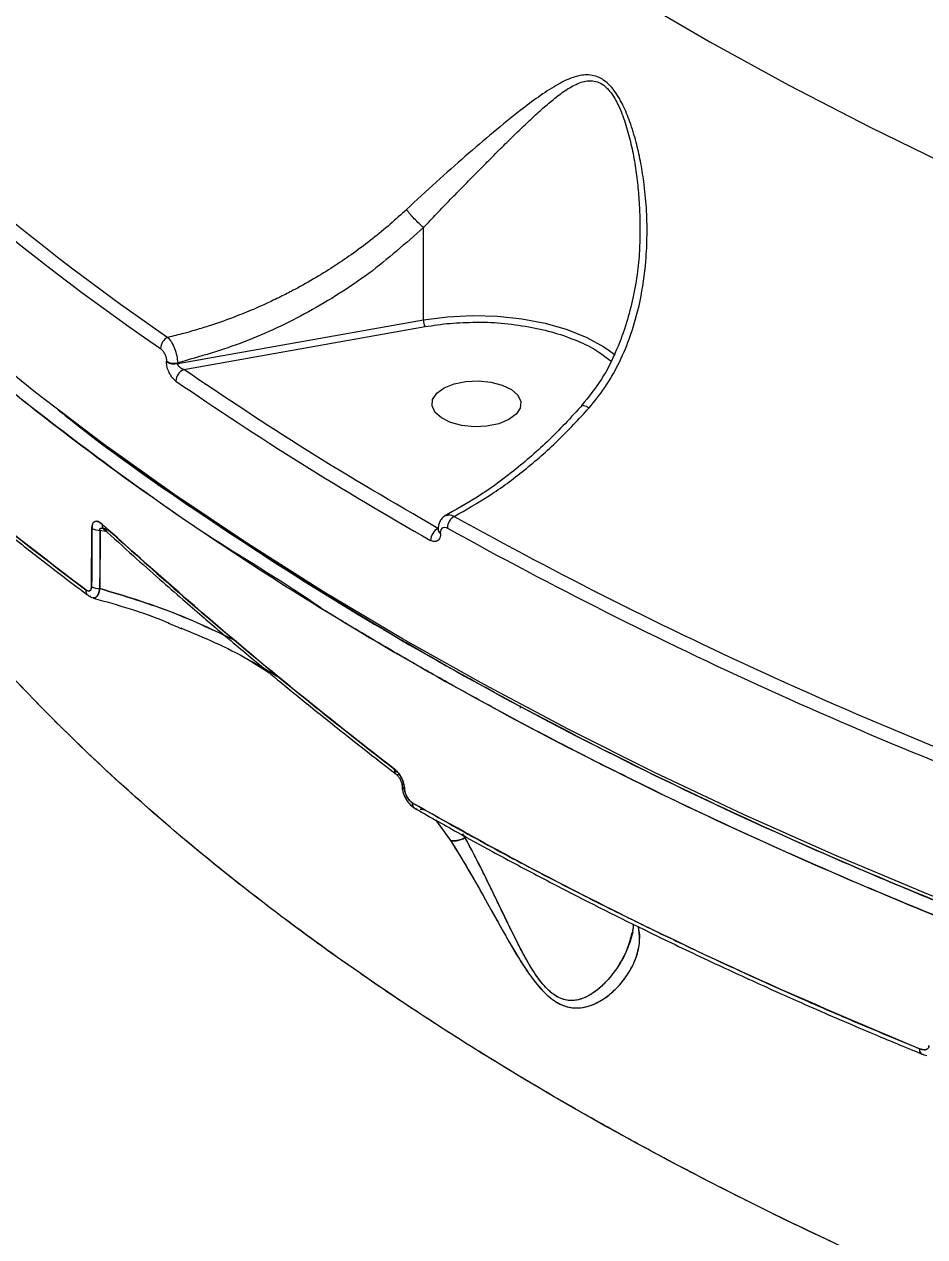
# Model space of a CAD drawing. Header units: millimetres. Extents: x -6332 to 8932, y -6739 to 7096.
# Drawn here: x -2198.4 to -2107.5, y -1667.7 to -1545.2 of the extents above; entities that cross this region are included whole.
import ezdxf

# ---------------------------------------------------------------- set-up
doc = ezdxf.new("R2010")
doc.units = ezdxf.units.MM
for name, color, linetype in [('DIKOM_ОБЪЕКТ', 7, 'Continuous'), ('DIKOM_РАЗМЕР_ЗОНА', 7, 'Continuous'), ('DIKOM_РАЗМЕР_ОБЪЕКТА', 7, 'Continuous')]:
    doc.layers.add(name, color=color, linetype=linetype)
doc.styles.add('style1', font='arial.ttf', dxfattribs={"width": 0.8})
doc.dimstyles.new('1-50', dxfattribs={"dimtxt": 300, "dimasz": 200, "dimexe": 100, "dimexo": 0, "dimgap": 100, "dimtad": 1, "dimtxsty": 'style1', "dimcen": 200, "dimclrd": 7, "dimclre": 7, "dimclrt": 7, "dimadec": 1, "dimazin": 2, "dimtfac": 1, "dimtmove": 0, "dimatfit": 2, "dimfxl": 0, "dimlwd": 25, "dimlwe": 18, "dimarcsym": 0})

# ---------------------------------------------------------------- blocks, each defined once
blk = doc.blocks.new('*D9')
at = {"layer": 'Defpoints', "color": 0, "transparency": 16777216}
for p in [(777.17, 5593.97), (-4228.73, -3389.78), (7301.72, -3389.78)]:
    blk.add_point(p, dxfattribs=at)
at = {"layer": 'DIKOM_РАЗМЕР_ОБЪЕКТА', "color": 7, "lineweight": 18, "transparency": 16777216}
for p, q in [((777.17, 5593.97), (7401.72, 5593.97)), ((-4228.73, -3389.78), (7401.72, -3389.78))]:
    blk.add_line(p, q, dxfattribs=at)
at = {"layer": 'DIKOM_РАЗМЕР_ОБЪЕКТА', "color": 7, "lineweight": 25, "transparency": 16777216}
blk.add_line((7301.72, 5393.97), (7301.72, -3189.78), dxfattribs=at)
at = {"layer": 'DIKOM_РАЗМЕР_ОБЪЕКТА', "color": 7, "transparency": 16777216}
for points in [[(7268.39, 5393.97), (7335.06, 5393.97), (7301.72, 5593.97)], [(7268.39, -3189.78), (7335.06, -3189.78), (7301.72, -3389.78)]]:
    blk.add_solid(points, dxfattribs=at)
at = {"layer": 'DIKOM_РАЗМЕР_ОБЪЕКТА', "color": 7, "transparency": 16777216, "insert": (7048.55, 1153.71), "char_height": 300, "attachment_point": 5, "rotation": 90, "style": 'style1'}
blk.add_mtext('9000', dxfattribs=at)
blk = doc.blocks.new('*D10')
at = {"layer": 'Defpoints', "color": 0, "transparency": 16777216}
for p in [(4034.78, 3636.59), (-4490.85, -1960.46), (4034.78, -5533.39)]:
    blk.add_point(p, dxfattribs=at)
at = {"layer": 'DIKOM_РАЗМЕР_ОБЪЕКТА', "color": 7, "lineweight": 18, "transparency": 16777216}
for p, q in [((4034.78, 3636.59), (4034.78, -5633.39)), ((-4490.85, -1960.46), (-4490.85, -5633.39))]:
    blk.add_line(p, q, dxfattribs=at)
at = {"layer": 'DIKOM_РАЗМЕР_ОБЪЕКТА', "color": 7, "lineweight": 25, "transparency": 16777216}
blk.add_line((-4290.85, -5533.39), (3834.78, -5533.39), dxfattribs=at)
at = {"layer": 'DIKOM_РАЗМЕР_ОБЪЕКТА', "color": 7, "transparency": 16777216}
for points in [[(-4290.85, -5500.05), (-4290.85, -5566.72), (-4490.85, -5533.39)], [(3834.78, -5500.05), (3834.78, -5566.72), (4034.78, -5533.39)]]:
    blk.add_solid(points, dxfattribs=at)
at = {"layer": 'DIKOM_РАЗМЕР_ОБЪЕКТА', "color": 7, "transparency": 16777216, "insert": (308.03, -5280.21), "char_height": 300, "attachment_point": 5, "style": 'style1'}
blk.add_mtext('8500', dxfattribs=at)
blk = doc.blocks.new('*D11')
at = {"layer": 'Defpoints', "color": 0, "transparency": 16777216}
for p in [(1114.35, 7096.35), (-4349.59, -4627.34), (8831.76, -4627.34)]:
    blk.add_point(p, dxfattribs=at)
at = {"layer": 'DIKOM_РАЗМЕР_ЗОНА', "color": 7, "lineweight": 18, "transparency": 16777216}
for p, q in [((1114.35, 7096.35), (8931.76, 7096.35)), ((-4349.59, -4627.34), (8931.76, -4627.34))]:
    blk.add_line(p, q, dxfattribs=at)
at = {"layer": 'DIKOM_РАЗМЕР_ЗОНА', "color": 7, "lineweight": 25, "transparency": 16777216}
blk.add_line((8831.76, 6896.35), (8831.76, -4427.34), dxfattribs=at)
at = {"layer": 'DIKOM_РАЗМЕР_ЗОНА', "color": 7, "transparency": 16777216}
for points in [[(8798.42, 6896.35), (8865.09, 6896.35), (8831.76, 7096.35)], [(8798.42, -4427.34), (8865.09, -4427.34), (8831.76, -4627.34)]]:
    blk.add_solid(points, dxfattribs=at)
at = {"layer": 'DIKOM_РАЗМЕР_ЗОНА', "color": 7, "transparency": 16777216, "insert": (8578.59, 1308.2), "char_height": 300, "attachment_point": 5, "rotation": 90, "style": 'style1'}
blk.add_mtext('11750', dxfattribs=at)
blk = doc.blocks.new('*D12')
at = {"layer": 'Defpoints', "color": 0, "transparency": 16777216}
for p in [(6134.38, 3354.85), (-6332, -2644.93), (6134.38, -6639)]:
    blk.add_point(p, dxfattribs=at)
at = {"layer": 'DIKOM_РАЗМЕР_ЗОНА', "color": 7, "lineweight": 18, "transparency": 16777216}
for p, q in [((6134.38, 3354.85), (6134.38, -6739)), ((-6332, -2644.93), (-6332, -6739))]:
    blk.add_line(p, q, dxfattribs=at)
at = {"layer": 'DIKOM_РАЗМЕР_ЗОНА', "color": 7, "lineweight": 25, "transparency": 16777216}
blk.add_line((-6132, -6639), (5934.38, -6639), dxfattribs=at)
at = {"layer": 'DIKOM_РАЗМЕР_ЗОНА', "color": 7, "transparency": 16777216}
for points in [[(-6132, -6605.67), (-6132, -6672.33), (-6332, -6639)], [(5934.38, -6605.67), (5934.38, -6672.33), (6134.38, -6639)]]:
    blk.add_solid(points, dxfattribs=at)
at = {"layer": 'DIKOM_РАЗМЕР_ЗОНА', "color": 7, "transparency": 16777216, "insert": (-98.81, -6385.83), "char_height": 300, "attachment_point": 5, "style": 'style1'}
blk.add_mtext('12500', dxfattribs=at)

msp = doc.modelspace()

# ---------------------------------------------------------------- linework, layer by layer
at = {"layer": 'DIKOM_ОБЪЕКТ', "color": 7, "linetype": 'Continuous', "lineweight": 15}
for p, q in [((-2158.1, -1565.718), (-2158.101, -1565.716)), ((-2158.1, -1575.05), (-2158.1, -1565.718)), ((-2182.902, -1579.458), (-2158.1, -1575.05)), ((-2182.29, -1580.05), (-2157.937, -1575.723)), ((-2139.447, -1578.06), (-2138.753, -1578.587)), ((-2184.032, -1579.278), (-2184.032, -1579.209)), ((-2182.902, -1579.39), (-2182.902, -1579.458)), ((-2139.795, -1578.725), (-2139.178, -1579.184)), ((-2191.595, -1601.963), (-2191.562, -1596.098)), ((-2190.725, -1596.3), (-2190.758, -1602.178)), ((-2190.04, -1596.458), (-2190.725, -1596.3)), ((-2190.502, -1596.079), (-2190.397, -1596.136)), ((-2189.955, -1596.202), (-2190.402, -1596.098)), ((-2189.914, -1596.211), (-2189.941, -1596.206)), ((-2156.597, -1596.091), (-2156.631, -1596.106)), ((-2156.621, -1596.202), (-2156.621, -1596.25)), ((-2156.359, -1596.597), (-2156.359, -1596.549)), ((-2175.594, -1599.538), (-2175.642, -1599.526)), ((-2175.454, -1599.628), (-2175.501, -1599.617)), ((-2157.262, -1610.712), (-2157.262, -1610.755)), ((-2157.194, -1610.752), (-2157.194, -1610.794)), ((-2148.309, -1614.248), (-2148.318, -1613.982)), ((-2161.309, -1620.203), (-2160.823, -1620.733)), ((-2159.217, -1623.824), (-2159.131, -1623.994)), ((-2132.809, -1623.515), (-2132.792, -1623.459)), ((-2157.895, -1624.566), (-2158.425, -1624.48)), ((-2156.892, -1625.543), (-2155.351, -1627.634)), ((-2156.838, -1625.573), (-2155.351, -1627.635)), ((-2154.15, -1626.954), (-2153.87, -1627.347)), ((-2153.87, -1627.347), (-2154.15, -1626.954)), ((-2153.87, -1627.347), (-2153.807, -1627.143)), ((-2137.182, -1637.631), (-2136.938, -1636.844))]:
    msp.add_line(p, q, dxfattribs=at)
at = {"layer": 'DIKOM_ОБЪЕКТ', "color": 7, "linetype": 'Continuous', "lineweight": 15, "flags": 128}
for points in [[(-2136.866, -1542.446), (-2129.166, -1546.95), (-2121.204, -1551.331), (-2112.986, -1555.585), (-2104.52, -1559.709), (-2095.814, -1563.697), (-2086.875, -1567.546), (-2077.713, -1571.253), (-2068.335, -1574.815), (-2058.751, -1578.228), (-2048.97, -1581.488), (-2039, -1584.594), (-2028.85, -1587.541), (-2018.531, -1590.327), (-2008.051, -1592.951), (-1997.422, -1595.407), (-1986.651, -1597.697), (-1975.75, -1599.816), (-1964.729, -1601.763), (-1953.597, -1603.536), (-1942.366, -1605.133), (-1931.045, -1606.552), (-1919.645, -1607.794), (-1908.178, -1608.856)], [(-2158.1, -1575.05), (-2155.658, -1574.724), (-2153.148, -1574.594), (-2150.628, -1574.661), (-2148.158, -1574.926), (-2145.795, -1575.382), (-2143.595, -1576.018), (-2141.609, -1576.819), (-2139.883, -1577.767), (-2139.447, -1578.06)], [(-2001.992, -1664.433), (-2013.246, -1662.023), (-2024.36, -1659.444), (-2035.323, -1656.701), (-2046.128, -1653.795), (-2056.764, -1650.728), (-2067.223, -1647.505), (-2077.496, -1644.126), (-2087.574, -1640.594), (-2097.449, -1636.915), (-2107.113, -1633.089), (-2116.557, -1629.12), (-2125.773, -1625.011), (-2134.754, -1620.767), (-2143.492, -1616.39), (-2151.98, -1611.884), (-2160.21, -1607.254), (-2168.176, -1602.502), (-2175.871, -1597.633), (-2183.288, -1592.651), (-2190.422, -1587.562), (-2197.266, -1582.366), (-2203.814, -1577.071)], [(-2154.998, -1581.511), (-2153.809, -1581.265), (-2152.534, -1581.202), (-2151.276, -1581.327), (-2150.138, -1581.63), (-2149.211, -1582.085), (-2148.57, -1582.657), (-2148.268, -1583.298), (-2148.329, -1583.957), (-2148.748, -1584.579), (-2149.491, -1585.117), (-2150.498, -1585.525), (-2151.687, -1585.77), (-2152.962, -1585.833), (-2154.22, -1585.708), (-2155.358, -1585.405), (-2156.285, -1584.95), (-2156.926, -1584.379), (-2157.227, -1583.738), (-2157.167, -1583.079), (-2156.748, -1582.456), (-2156.005, -1581.919), (-2154.998, -1581.511)], [(-2160.496, -1620.995), (-2160.613, -1621.008), (-2160.719, -1620.996), (-2160.81, -1620.959), (-2160.885, -1620.898), (-2160.941, -1620.815), (-2160.976, -1620.713), (-2160.989, -1620.594), (-2160.98, -1620.462)], [(-2108.026, -1648.656), (-2108.021, -1648.787), (-2108, -1648.905), (-2107.966, -1649.008), (-2107.917, -1649.093), (-2107.856, -1649.157), (-2107.784, -1649.2), (-2107.702, -1649.221), (-2107.613, -1649.219)]]:
    msp.add_lwpolyline(points, dxfattribs=at)
at = {"layer": 'DIKOM_ОБЪЕКТ', "color": 7, "linetype": 'Continuous', "lineweight": 15}
for centre, radius, start, end in [((-2045.453, -1375.029), 244.704, 220.98339, 235.54549), ((-2045.891, -1375.718), 245.249, 220.98331, 235.54522), ((-2156.697, -1575.066), 1.403, 179.36537, 207.90258), ((-2183.314, -1578.001), 1.329, 115.92028, 177.53204), ((-2183.227, -1577.807), 1.617, 240.1586, 281.62502), ((-2183.23, -1577.884), 1.608, 240.09281, 281.78509), ((-2181.766, -1581.269), 1.327, 113.25422, 177.68894), ((-1987.936, -1297.936), 343.996, 235.43652, 240.49168), ((-2190.064, -1595.783), 0.48, 168.19325, 280.33911), ((-2190.023, -1595.775), 0.519, 169.95403, 226.60865), ((-2154.245, -1596.115), 1.435, 121.5849, 178.21715), ((-1934.961, -1198.109), 453.71, 240.98948, 250.13077), ((-2190.797, -1594.761), 1.541, 240.19149, 272.65913), ((-2155.96, -1597.349), 1.413, 118.37653, 178.40783), ((-2156.198, -1596.155), 0.425, 186.28612, 247.75529), ((-2156.196, -1596.202), 0.427, 186.16724, 247.57255), ((-1935.144, -1198.389), 454.738, 240.9893, 250.13015), ((-2191.576, -1602.377), 0.614, 173.91408, 231.404), ((-2191.643, -1602.416), 0.542, 236.70553, 267.94764), ((-2190.809, -1600.638), 1.54, 239.33033, 271.89509), ((-2160.511, -1620.586), 0.485, 165.29261, 223.86807), ((-2159.912, -1622.162), 0.352, 122.68134, 169.3125), ((-2159.895, -1622.048), 0.37, 190.42707, 252.75104), ((-2159.894, -1622.047), 0.371, 191.05261, 252.67085), ((-2158.721, -1623.918), 0.511, 169.0213, 267.70447), ((-2158.646, -1623.893), 0.582, 172.79686, 236.32183), ((-2107.477, -1648.741), 0.555, 171.12974, 234.72785)]:
    msp.add_arc(centre, radius, start, end, dxfattribs=at)
for points, knots in [([(-2266.197, -1467.114), (-2266.173, -1469.119), (-2266.11, -1474.43), (-2265.019, -1483.043), (-2263.02, -1492.95), (-2260.03, -1503.028), (-2256.047, -1513.217), (-2251.019, -1523.456), (-2245.052, -1533.523), (-2238.154, -1543.419), (-2230.318, -1553.141), (-2221.713, -1562.508), (-2212.409, -1571.503), (-2202.507, -1580.094), (-2191.883, -1588.416), (-2180.568, -1596.448), (-2168.324, -1604.351), (-2155.104, -1612.107), (-2140.851, -1619.688), (-2125.845, -1626.93), (-2110.163, -1633.783), (-2093.894, -1640.218), (-2077.418, -1646.1), (-2060.779, -1651.461), (-2044.007, -1656.33), (-2026.765, -1660.804), (-2009.097, -1664.911), (-1997.005, -1667.292), (-1990.949, -1668.485)], [0, 0, 0, 0, 0.0229494, 0.0607927, 0.0987699, 0.1369632, 0.1774628, 0.2177245, 0.2578474, 0.2979273, 0.3380578, 0.378335, 0.4165343, 0.4547209, 0.4926939, 0.5305351, 0.5683249, 0.608437, 0.6486758, 0.6891402, 0.7296713, 0.7699582, 0.8100936, 0.8478833, 0.885703, 0.9236324, 0.9617533, 1, 1, 1, 1]), ([(-1990.949, -1668.485), (-1995.113, -1667.675), (-2003.643, -1666.016), (-2016.534, -1663.191), (-2029.836, -1660.017), (-2042.91, -1656.593), (-2055.705, -1652.95), (-2067.648, -1649.271), (-2075.912, -1646.53), (-2080.544, -1644.932), (-2082.006, -1644.424), (-2083.469, -1643.91), (-2084.934, -1643.392), (-2086.4, -1642.867), (-2091.489, -1641.032), (-2099.79, -1637.908), (-2110.793, -1633.458), (-2120.69, -1629.185), (-2129.536, -1625.131), (-2137.384, -1621.335), (-2144.286, -1617.83), (-2150.289, -1614.645), (-2155.439, -1611.807), (-2159.599, -1609.436), (-2162.884, -1607.513), (-2165.323, -1606.055), (-2166.97, -1605.059), (-2167.87, -1604.504), (-2168.218, -1604.293), (-2168.36, -1604.203), (-2168.422, -1604.167), (-2168.447, -1604.15), (-2168.459, -1604.144), (-2168.464, -1604.14), (-2168.467, -1604.138), (-2172.074, -1601.588), (-2179.355, -1597.387), (-2189.221, -1590.3), (-2198.265, -1583.481), (-2206.127, -1576.986), (-2212.968, -1570.901), (-2217.512, -1566.554), (-2220.392, -1563.676), (-2221.817, -1562.223), (-2223.206, -1560.781), (-2224.558, -1559.351), (-2225.875, -1557.931), (-2229.947, -1553.461), (-2236.3, -1545.888), (-2244.05, -1535.109), (-2250.554, -1524.325), (-2255.949, -1513.58), (-2258.62, -1506.382), (-2259.944, -1502.815)], [0, 0, 0, 0, 0.0304209, 0.0623318, 0.0957329, 0.1306245, 0.1625619, 0.1956529, 0.2257287, 0.2297334, 0.2337532, 0.2377888, 0.2418394, 0.2459058, 0.2499873, 0.2842984, 0.3161635, 0.3455816, 0.3725529, 0.3970774, 0.419155, 0.4387855, 0.4559684, 0.4707046, 0.4811926, 0.4899535, 0.4962344, 0.4985747, 0.4995222, 0.4999234, 0.5000964, 0.5001721, 0.5002054, 0.5002202, 0.5002264, 0.5002316, 0.5398576, 0.5779845, 0.6146114, 0.6497397, 0.6794118, 0.707924, 0.7151988, 0.722395, 0.7295116, 0.7365482, 0.7435047, 0.7503817, 0.8020676, 0.8528722, 0.9027952, 0.951838, 1, 1, 1, 1]), ([(-2141.366, -1583.932), (-2140.821, -1583.259), (-2139.71, -1581.886), (-2138.373, -1579.536), (-2137.117, -1576.624), (-2136.138, -1573.126), (-2135.632, -1569.575), (-2135.489, -1566.43), (-2135.56, -1563.744), (-2135.803, -1561.256), (-2136.163, -1559.042), (-2136.62, -1557.016), (-2137.193, -1555.115), (-2137.826, -1553.573), (-2138.414, -1552.488), (-2139.114, -1551.464), (-2139.959, -1550.695), (-2140.891, -1550.344), (-2141.587, -1550.27), (-2142.292, -1550.347), (-2143.327, -1550.634), (-2144.731, -1551.334), (-2146.49, -1552.497), (-2148.589, -1554.081), (-2151.026, -1556.072), (-2153.858, -1558.5), (-2156.8, -1561.096), (-2158.812, -1562.963), (-2159.819, -1563.897)], [0, 0, 0, 0, 0.0399814, 0.081548, 0.1251119, 0.1871867, 0.2496271, 0.2907713, 0.3324878, 0.3734601, 0.4059049, 0.4359188, 0.4695524, 0.4982999, 0.514744, 0.5296791, 0.5610922, 0.5763311, 0.5925647, 0.6075575, 0.6240911, 0.6638538, 0.706841, 0.7497482, 0.8121312, 0.8743348, 0.9370915, 1, 1, 1, 1]), ([(-2158.101, -1565.716), (-2157.654, -1565.247), (-2156.733, -1564.281), (-2155.384, -1562.888), (-2154.026, -1561.494), (-2152.738, -1560.186), (-2151.432, -1558.864), (-2150.168, -1557.602), (-2148.9, -1556.351), (-2147.68, -1555.176), (-2146.475, -1554.054), (-2145.28, -1553.005), (-2144.084, -1552.062), (-2143.054, -1551.404), (-2142.211, -1551.035), (-2141.546, -1550.869), (-2140.881, -1550.87), (-2140.206, -1551.103), (-2139.685, -1551.501), (-2139.296, -1551.928), (-2138.944, -1552.402), (-2138.545, -1553.086), (-2138.013, -1554.253), (-2137.486, -1555.83), (-2137.016, -1557.757), (-2136.669, -1559.717), (-2136.423, -1561.693), (-2136.289, -1563.672), (-2136.232, -1565.006), (-2136.249, -1565.678), (-2136.249, -1565.691)], [0, 0, 0, 0, 0.0443788, 0.0913216, 0.1351912, 0.1824743, 0.2243861, 0.2729246, 0.3181621, 0.36354, 0.4091689, 0.4548208, 0.5004842, 0.545928, 0.5702756, 0.5916643, 0.6156123, 0.6374977, 0.6595764, 0.6711575, 0.683289, 0.7045409, 0.7287098, 0.7738706, 0.8189613, 0.8642642, 0.9093785, 0.9542731, 0.9990913, 1, 1, 1, 1]), ([(-2192.186, -1602.312), (-2195.263, -1599.963), (-2201.409, -1595.271), (-2209.936, -1588.009), (-2218.398, -1580.157), (-2226.695, -1571.676), (-2231.834, -1565.553), (-2234.407, -1562.488)], [0, 0, 0, 0, 0.1870186, 0.3735546, 0.559895, 0.7796463, 1, 1, 1, 1]), ([(-2234.407, -1562.488), (-2232.528, -1564.748), (-2228.719, -1569.33), (-2222.34, -1576.159), (-2215.562, -1582.846), (-2208.32, -1589.403), (-2200.643, -1595.868), (-2195.041, -1600.136), (-2192.186, -1602.312)], [0, 0, 0, 0, 0.162234, 0.3289006, 0.5000019, 0.6599941, 0.8266592, 1, 1, 1, 1]), ([(-2234.262, -1562.957), (-2233.371, -1564.045), (-2231.738, -1566.037), (-2229.414, -1568.726), (-2227.508, -1570.867), (-2225.919, -1572.607), (-2224.491, -1574.14), (-2222.393, -1576.348), (-2219.531, -1579.26), (-2216.029, -1582.666), (-2212.617, -1585.849), (-2209.419, -1588.723), (-2206.762, -1591.032), (-2204.484, -1592.963), (-2202.31, -1594.771), (-2199.5, -1597.049), (-2196.02, -1599.794), (-2193.414, -1601.757), (-2192.005, -1602.818)], [0, 0, 0, 0, 0.0778348, 0.1424904, 0.1940328, 0.2330528, 0.269242, 0.3061073, 0.3950764, 0.4843909, 0.5601697, 0.6348091, 0.702875, 0.737147, 0.7838119, 0.8431444, 0.9151864, 1, 1, 1, 1]), ([(-2159.819, -1563.897), (-2160.359, -1564.393), (-2161.464, -1565.408), (-2163.251, -1566.877), (-2165.089, -1568.259), (-2166.988, -1569.561), (-2168.96, -1570.793), (-2170.767, -1571.813), (-2172.402, -1572.659), (-2173.864, -1573.363), (-2175.539, -1574.104), (-2177.54, -1574.904), (-2179.477, -1575.58), (-2181.119, -1576.082), (-2182.48, -1576.463), (-2183.356, -1576.675), (-2183.895, -1576.806)], [0, 0, 0, 0, 0.0796011, 0.1629962, 0.2501966, 0.3277902, 0.4112832, 0.5007235, 0.5515674, 0.6100763, 0.6762731, 0.7501584, 0.8443788, 0.9003128, 0.9385636, 1, 1, 1, 1]), ([(-2158.101, -1565.716), (-2158.244, -1565.587), (-2158.537, -1565.322), (-2159.024, -1564.826), (-2159.483, -1564.32), (-2159.709, -1564.035), (-2159.819, -1563.897)], [0, 0, 0, 0, 0.2426987, 0.5001203, 0.7574364, 1, 1, 1, 1]), ([(-2158.1, -1565.718), (-2159.895, -1567.312), (-2163.485, -1570.502), (-2169.638, -1574.339), (-2176.135, -1577.448), (-2180.646, -1578.743), (-2182.902, -1579.39)], [0, 0, 0, 0, 0.2503412, 0.5009772, 0.7504568, 1, 1, 1, 1]), ([(-2136.248, -1565.691), (-2136.25, -1566.382), (-2136.254, -1567.831), (-2136.449, -1570.247), (-2136.909, -1572.786), (-2137.587, -1575.442), (-2138.595, -1578.202), (-2140.025, -1581.089), (-2141.427, -1582.826), (-2142.128, -1583.694)], [0, 0, 0, 0, 0.1116108, 0.2337474, 0.374119, 0.5035213, 0.6541965, 0.8269924, 1, 1, 1, 1]), ([(-2038.839, -1696.369), (-2044.549, -1694.761), (-2055.976, -1691.543), (-2072.472, -1686.151), (-2088.484, -1680.347), (-2103.901, -1674.099), (-2118.644, -1667.457), (-2132.36, -1660.583), (-2145.074, -1653.524), (-2156.839, -1646.298), (-2167.904, -1638.763), (-2178.26, -1630.915), (-2188.222, -1622.463), (-2197.623, -1613.419), (-2206.278, -1603.793), (-2213.884, -1593.934), (-2220.297, -1583.821), (-2224.376, -1576.507), (-2225.97, -1572.519), (-2226.163, -1572.038)], [0, 0, 0, 0, 0.0618183, 0.1237023, 0.1858115, 0.248309, 0.3107066, 0.3727353, 0.4310308, 0.4892824, 0.5476256, 0.6062004, 0.6651215, 0.7306482, 0.7958025, 0.860787, 0.9257968, 0.9910351, 1, 1, 1, 1]), ([(-2038.839, -1696.369), (-2040.612, -1695.882), (-2044.235, -1694.886), (-2049.725, -1693.302), (-2055.396, -1691.606), (-2061.233, -1689.786), (-2067.229, -1687.84), (-2072.933, -1685.908), (-2077.672, -1684.242), (-2081.507, -1682.854), (-2084.917, -1681.594), (-2088.644, -1680.179), (-2092.771, -1678.573), (-2097.066, -1676.849), (-2101.095, -1675.18), (-2103.825, -1674.019), (-2105.387, -1673.347), (-2106.054, -1673.058), (-2106.662, -1672.793), (-2107.213, -1672.553), (-2107.707, -1672.336), (-2110.165, -1671.25), (-2114.358, -1669.364), (-2120.14, -1666.637), (-2125.692, -1663.912), (-2131.103, -1661.144), (-2136.54, -1658.243), (-2141.305, -1655.589), (-2145.506, -1653.163), (-2149.043, -1651.056), (-2152.433, -1648.976), (-2155.682, -1646.926), (-2158.791, -1644.904), (-2161.766, -1642.919), (-2166.592, -1639.602), (-2172.992, -1634.956), (-2180.593, -1628.949), (-2187.713, -1622.831), (-2194.373, -1616.573), (-2200.589, -1610.15), (-2206.68, -1603.2), (-2212.539, -1595.691), (-2218.04, -1587.531), (-2222.544, -1579.861), (-2224.874, -1574.839), (-2225.905, -1572.617)], [0, 0, 0, 0, 0.0191504, 0.0391536, 0.0600091, 0.0817179, 0.1042778, 0.1276903, 0.1469272, 0.1591244, 0.1725048, 0.1870705, 0.2033962, 0.2220076, 0.2391767, 0.2528845, 0.2559022, 0.2586837, 0.2612278, 0.263534, 0.2656033, 0.2674359, 0.2945297, 0.31897, 0.3425487, 0.3680416, 0.3920773, 0.4176162, 0.4353276, 0.4526121, 0.4694678, 0.4858942, 0.5018941, 0.5174645, 0.5326085, 0.5790126, 0.6234486, 0.665919, 0.7115398, 0.755879, 0.7989397, 0.8526697, 0.9053473, 0.958138, 1, 1, 1, 1]), ([(-2157.937, -1575.723), (-2157.101, -1575.594), (-2155.414, -1575.335), (-2153.655, -1575.298), (-2152.768, -1575.28)], [0, 0, 0, 0, 0.4960454, 1, 1, 1, 1]), ([(-2152.768, -1575.28), (-2152.743, -1575.279), (-2151.782, -1575.243), (-2149.858, -1575.385), (-2147.107, -1575.756), (-2144.524, -1576.396), (-2142.262, -1577.251), (-2140.674, -1578.042), (-2139.983, -1578.579), (-2139.795, -1578.725)], [0, 0, 0, 0, 0.0051012, 0.1905632, 0.3789888, 0.5674045, 0.7528812, 0.9326883, 1, 1, 1, 1]), ([(-2183.895, -1576.806), (-2183.775, -1576.948), (-2183.534, -1577.234), (-2183.214, -1577.913), (-2182.972, -1578.679), (-2182.925, -1579.153), (-2182.902, -1579.39)], [0, 0, 0, 0, 0.2462418, 0.4950657, 0.7466245, 1, 1, 1, 1]), ([(-2184.642, -1577.944), (-2184.564, -1578.01), (-2184.408, -1578.143), (-2184.238, -1578.419), (-2184.134, -1578.659), (-2184.077, -1578.848), (-2184.039, -1579.035), (-2184.034, -1579.151), (-2184.032, -1579.209)], [0, 0, 0, 0, 0.2501169, 0.4990505, 0.6247127, 0.7498063, 0.8746488, 1, 1, 1, 1]), ([(-2183.092, -1581.216), (-2183.212, -1581.114), (-2183.453, -1580.912), (-2183.714, -1580.488), (-2183.873, -1580.12), (-2183.963, -1579.832), (-2184.021, -1579.544), (-2184.028, -1579.367), (-2184.032, -1579.278)], [0, 0, 0, 0, 0.2500332, 0.4992741, 0.6250382, 0.7493745, 0.8748678, 1, 1, 1, 1]), ([(-2182.29, -1580.05), (-2182.36, -1580.027), (-2182.499, -1579.981), (-2182.667, -1579.868), (-2182.782, -1579.751), (-2182.85, -1579.65), (-2182.893, -1579.551), (-2182.899, -1579.488), (-2182.902, -1579.458)], [0, 0, 0, 0, 0.2509814, 0.4999176, 0.6431243, 0.7722175, 0.8902276, 1, 1, 1, 1]), ([(-2156.631, -1596.106), (-2161.095, -1593.51), (-2170.024, -1588.317), (-2178.201, -1582.806), (-2182.29, -1580.05)], [0, 0, 0, 0, 0.4999999, 1, 1, 1, 1]), ([(-2195.147, -1583.97), (-2194.678, -1584.351), (-2190.32, -1587.899), (-2181.163, -1594.31), (-2167.645, -1603.154), (-2153.149, -1611.596), (-2137.81, -1619.661), (-2121.642, -1627.312), (-2104.723, -1634.514), (-2087.154, -1641.229), (-2069.004, -1647.439), (-2050.275, -1653.152), (-2030.956, -1658.353), (-2011.089, -1663.089), (-1997.446, -1665.79), (-1990.605, -1667.145)], [0, 0, 0, 0, 0.0099118, 0.0922667, 0.1746793, 0.257272, 0.3398102, 0.4227123, 0.5057114, 0.5882058, 0.6702836, 0.7523077, 0.8345331, 0.9170258, 1, 1, 1, 1]), ([(-1990.605, -1667.145), (-1997.01, -1665.88), (-2009.798, -1663.356), (-2028.449, -1658.97), (-2046.62, -1654.174), (-2064.264, -1648.934), (-2081.39, -1643.263), (-2097.677, -1637.274), (-2113.152, -1630.993), (-2127.784, -1624.468), (-2141.805, -1617.61), (-2155.143, -1610.452), (-2168.065, -1602.862), (-2180.447, -1594.794), (-2189.388, -1588.552), (-2193.856, -1584.969), (-2194.654, -1584.33)], [0, 0, 0, 0, 0.0779132, 0.1555304, 0.2327541, 0.3097731, 0.3867688, 0.4639236, 0.5369827, 0.6104508, 0.6836616, 0.7565082, 0.8291473, 0.9061325, 0.9832402, 1, 1, 1, 1]), ([(-2142.024, -1583.623), (-2143.205, -1584.899), (-2145.503, -1587.384), (-2149.107, -1590.458), (-2152.59, -1592.98), (-2154.875, -1594.25), (-2155.981, -1594.865)], [0, 0, 0, 0, 0.2735122, 0.5325902, 0.7737196, 1, 1, 1, 1]), ([(-2154.997, -1594.892), (-2153.799, -1594.218), (-2151.403, -1592.868), (-2147.894, -1590.268), (-2144.506, -1587.323), (-2142.408, -1585.057), (-2141.366, -1583.932)], [0, 0, 0, 0, 0.2499598, 0.4998924, 0.7518008, 1, 1, 1, 1]), ([(-2142.094, -1583.72), (-2142.086, -1583.707), (-2142.061, -1583.664), (-2141.928, -1583.671), (-2141.696, -1583.745), (-2141.476, -1583.869), (-2141.366, -1583.932)], [0, 0, 0, 0, 0.1195373, 0.4004729, 0.6981668, 1, 1, 1, 1]), ([(-2190.533, -1595.685), (-2190.67, -1595.579), (-2190.942, -1595.368), (-2191.296, -1595.371), (-2191.526, -1595.635), (-2191.55, -1595.943), (-2191.562, -1596.098)], [0, 0, 0, 0, 0.2814449, 0.5613714, 0.7806072, 1, 1, 1, 1]), ([(-2191.562, -1596.098), (-2191.559, -1596.007), (-2191.552, -1595.827), (-2191.483, -1595.616), (-2191.377, -1595.464), (-2191.189, -1595.363), (-2190.897, -1595.397), (-2190.655, -1595.589), (-2190.533, -1595.685)], [0, 0, 0, 0, 0.1264226, 0.2501354, 0.3736591, 0.5005192, 0.7497371, 1, 1, 1, 1]), ([(-2160.98, -1620.462), (-2163.898, -1618.176), (-2169.732, -1613.606), (-2179.708, -1605.359), (-2186.427, -1599.355), (-2190.533, -1595.685)], [0, 0, 0, 0, 0.2801067, 0.5599877, 1, 1, 1, 1]), ([(-2190.533, -1595.685), (-2188.276, -1597.723), (-2183.65, -1601.898), (-2176.446, -1608.051), (-2168.886, -1614.281), (-2163.669, -1618.36), (-2160.98, -1620.462)], [0, 0, 0, 0, 0.2440485, 0.5000225, 0.7422756, 1, 1, 1, 1]), ([(-2155.848, -1594.795), (-2155.958, -1594.867), (-2156.18, -1595.009), (-2156.425, -1595.354), (-2156.589, -1595.76), (-2156.61, -1596.057), (-2156.621, -1596.203)], [0, 0, 0, 0, 0.2561032, 0.5112502, 0.7607149, 1, 1, 1, 1]), ([(-2155.833, -1594.817), (-2155.728, -1594.77), (-2155.489, -1594.662), (-2155.174, -1594.81), (-2154.997, -1594.892)], [0, 0, 0, 0, 0.4404107, 1, 1, 1, 1]), ([(-2191.562, -1596.098), (-2191.561, -1597.193), (-2191.557, -1599.148), (-2191.583, -1601.103), (-2191.595, -1601.963)], [0, 0, 0, 0, 0.5600032, 1, 1, 1, 1]), ([(-2190.725, -1596.3), (-2190.735, -1596.278), (-2190.755, -1596.236), (-2190.764, -1596.177), (-2190.752, -1596.13), (-2190.712, -1596.088), (-2190.623, -1596.066), (-2190.514, -1596.068), (-2190.435, -1596.099), (-2190.405, -1596.11)], [0, 0, 0, 0, 0.1212441, 0.2279477, 0.3270162, 0.4269757, 0.6132835, 0.8531312, 1, 1, 1, 1]), ([(-2190.725, -1596.3), (-2190.735, -1596.278), (-2190.755, -1596.235), (-2190.764, -1596.176), (-2190.749, -1596.119), (-2190.691, -1596.078), (-2190.596, -1596.067), (-2190.521, -1596.077), (-2190.484, -1596.083)], [0, 0, 0, 0, 0.1395633, 0.2646425, 0.3819398, 0.5655262, 0.7804195, 1, 1, 1, 1]), ([(-2190.758, -1602.178), (-2190.744, -1601.081), (-2190.719, -1599.121), (-2190.723, -1597.162), (-2190.725, -1596.3)], [0, 0, 0, 0, 0.5599567, 1, 1, 1, 1]), ([(-2190.397, -1596.136), (-2189.395, -1597.047), (-2187.52, -1598.754), (-2184.841, -1601.134), (-2182.523, -1603.168), (-2180.572, -1604.853), (-2178.956, -1606.239), (-2177.307, -1607.638), (-2175.295, -1609.33), (-2172.622, -1611.548), (-2169.311, -1614.25), (-2165.341, -1617.432), (-2162.425, -1619.703), (-2160.863, -1620.92)], [0, 0, 0, 0, 0.1089631, 0.2041461, 0.2855891, 0.3532893, 0.4072859, 0.452507, 0.5222974, 0.6119219, 0.721388, 0.8507285, 1, 1, 1, 1]), ([(-2156.359, -1596.597), (-2156.374, -1596.757), (-2156.405, -1597.078), (-2156.64, -1597.369), (-2156.975, -1597.477), (-2157.239, -1597.366), (-2157.372, -1597.31)], [0, 0, 0, 0, 0.2506426, 0.5002105, 0.7499972, 1, 1, 1, 1]), ([(-2156.359, -1596.549), (-2156.348, -1596.442), (-2156.327, -1596.228), (-2156.171, -1596.031), (-2155.947, -1595.958), (-2155.769, -1596.033), (-2155.68, -1596.07)], [0, 0, 0, 0, 0.2505888, 0.5000166, 0.7498781, 1, 1, 1, 1]), ([(-2191.595, -1601.963), (-2191.608, -1602.078), (-2191.634, -1602.307), (-2191.805, -1602.443), (-2191.998, -1602.431), (-2192.123, -1602.352), (-2192.186, -1602.312)], [0, 0, 0, 0, 0.2782978, 0.5573593, 0.7785633, 1, 1, 1, 1]), ([(-2192.186, -1602.312), (-2192.115, -1602.356), (-2191.972, -1602.445), (-2191.806, -1602.434), (-2191.702, -1602.352), (-2191.642, -1602.253), (-2191.604, -1602.123), (-2191.598, -1602.017), (-2191.595, -1601.963)], [0, 0, 0, 0, 0.2500522, 0.4995984, 0.6256293, 0.7495884, 0.8733385, 1, 1, 1, 1]), ([(-2191.955, -1602.859), (-2191.867, -1602.917), (-2191.689, -1603.036), (-2191.513, -1603.094), (-2191.424, -1603.123)], [0, 0, 0, 0, 0.4931665, 1, 1, 1, 1]), ([(-2191.434, -1603.143), (-2188.943, -1603.839), (-2185.886, -1604.695), (-2183.056, -1606.001), (-2182.532, -1606.243)], [0, 0, 0, 0, 0.814772, 1, 1, 1, 1]), ([(-2191.425, -1603.106), (-2191.412, -1603.115), (-2191.302, -1603.189), (-2191.106, -1603.054), (-2190.884, -1602.713), (-2190.8, -1602.355), (-2190.758, -1602.178)], [0, 0, 0, 0, 0.0479028, 0.4112826, 0.7071823, 1, 1, 1, 1]), ([(-2190.758, -1602.178), (-2190.805, -1602.371), (-2190.899, -1602.757), (-2191.134, -1603.1), (-2191.308, -1603.117), (-2191.394, -1603.126)], [0, 0, 0, 0, 0.3367342, 0.673277, 1, 1, 1, 1]), ([(-2190.758, -1602.178), (-2188.237, -1602.937), (-2183.547, -1604.351), (-2179.193, -1606.423), (-2177.18, -1607.382)], [0, 0, 0, 0, 0.5376171, 1, 1, 1, 1]), ([(-2177.191, -1607.372), (-2179.216, -1606.411), (-2183.569, -1604.345), (-2188.254, -1602.933), (-2190.758, -1602.178)], [0, 0, 0, 0, 0.4653931, 1, 1, 1, 1]), ([(-2182.577, -1606.16), (-2180.251, -1607.128), (-2177.129, -1608.427), (-2174.359, -1610.228), (-2173.654, -1610.686)], [0, 0, 0, 0, 0.7451534, 1, 1, 1, 1]), ([(-2175.912, -1609.287), (-2175.095, -1609.731), (-2173.912, -1610.374), (-2172.785, -1611.09), (-2172.436, -1611.311)], [0, 0, 0, 0, 0.6906982, 1, 1, 1, 1]), ([(-2160.004, -1622.401), (-2160.029, -1622.196), (-2160.079, -1621.787), (-2160.339, -1621.216), (-2160.647, -1620.76), (-2160.869, -1620.561), (-2160.98, -1620.462)], [0, 0, 0, 0, 0.2794128, 0.5589405, 0.7794134, 1, 1, 1, 1]), ([(-2160.98, -1620.462), (-2160.855, -1620.577), (-2160.603, -1620.805), (-2160.295, -1621.3), (-2160.066, -1621.854), (-2160.025, -1622.219), (-2160.004, -1622.401)], [0, 0, 0, 0, 0.2500352, 0.5000825, 0.7498281, 1, 1, 1, 1]), ([(-2160.863, -1620.92), (-2160.783, -1620.993), (-2160.622, -1621.14), (-2160.431, -1621.447), (-2160.294, -1621.781), (-2160.27, -1622.007), (-2160.258, -1622.118)], [0, 0, 0, 0, 0.254915, 0.5107679, 0.7608013, 1, 1, 1, 1]), ([(-2318.615, -1622.416), (-2318.738, -1623.534), (-2319.19, -1627.63), (-2319.022, -1635.217), (-2317.987, -1645.214), (-2315.907, -1655.641), (-2312.881, -1666.425), (-2308.931, -1677.529), (-2304.046, -1689.013), (-2298.243, -1700.842), (-2291.536, -1712.99), (-2283.939, -1725.43), (-2275.47, -1738.133), (-2266.152, -1751.066), (-2256.011, -1764.189), (-2245.085, -1777.457), (-2233.394, -1790.842), (-2220.972, -1804.312), (-2207.847, -1817.832), (-2194.137, -1831.287), (-2179.903, -1844.629), (-2165.197, -1857.823), (-2149.973, -1870.917), (-2136.423, -1882.104), (-2124.778, -1891.41), (-2115.218, -1898.875), (-2107.951, -1904.419), (-2103.109, -1908.058), (-2100.762, -1909.814), (-2098.405, -1911.566), (-2095.752, -1913.528), (-2092.533, -1915.892), (-2088.557, -1918.788), (-2083.818, -1922.204), (-2078.298, -1926.142), (-2074.334, -1928.919), (-2072.228, -1930.395)], [0, 0, 0, 0, 0.0154027, 0.0564322, 0.0974598, 0.1384846, 0.1784618, 0.2185036, 0.2584598, 0.2984103, 0.3383586, 0.3783061, 0.418253, 0.4582755, 0.4982544, 0.5381972, 0.5781393, 0.6180813, 0.6580219, 0.6979787, 0.7372123, 0.7763592, 0.8154993, 0.854641, 0.8776044, 0.900569, 0.9234157, 0.9291316, 0.9346183, 0.9398744, 0.9456054, 0.9531039, 0.9622233, 0.9730928, 0.9857, 1, 1, 1, 1]), ([(-2160.258, -1622.118), (-2160.247, -1622.251), (-2160.226, -1622.507), (-2160.083, -1623.005), (-2159.82, -1623.549), (-2159.419, -1624.067), (-2159.114, -1624.277), (-2158.969, -1624.377)], [0, 0, 0, 0, 0.1550002, 0.2968471, 0.5546029, 0.7868752, 1, 1, 1, 1]), ([(-2159.224, -1623.82), (-2159.335, -1623.737), (-2159.557, -1623.571), (-2159.804, -1623.173), (-2159.965, -1622.767), (-2159.991, -1622.523), (-2160.004, -1622.401)], [0, 0, 0, 0, 0.2799806, 0.5599411, 0.7797823, 1, 1, 1, 1]), ([(-2160.004, -1622.401), (-2159.999, -1622.469), (-2159.989, -1622.605), (-2159.919, -1622.89), (-2159.771, -1623.238), (-2159.52, -1623.603), (-2159.322, -1623.748), (-2159.224, -1623.82)], [0, 0, 0, 0, 0.1241672, 0.2511591, 0.5005321, 0.7502677, 1, 1, 1, 1]), ([(-2249.129, -1623.665), (-2248.399, -1625.724), (-2246.936, -1629.852), (-2244.328, -1636.247), (-2241.423, -1642.772), (-2238.205, -1649.415), (-2234.678, -1656.185), (-2230.81, -1663.134), (-2226.957, -1669.647), (-2223.201, -1675.692), (-2219.613, -1681.243), (-2215.775, -1686.959), (-2211.758, -1692.725), (-2208.222, -1697.632), (-2205.265, -1701.633), (-2202.876, -1704.81), (-2200.396, -1708.054), (-2197.822, -1711.363), (-2195.152, -1714.739), (-2192.384, -1718.181), (-2188.997, -1722.322), (-2184.887, -1727.246), (-2179.933, -1733.033), (-2174.587, -1739.117), (-2169.002, -1745.31), (-2163.798, -1750.938), (-2159.038, -1755.979), (-2154.802, -1760.388), (-2150.048, -1765.255), (-2146.471, -1768.845), (-2143.995, -1771.306), (-2143.168, -1772.125), (-2142.326, -1772.955), (-2141.47, -1773.798), (-2140.598, -1774.653), (-2139.567, -1775.661), (-2138.214, -1776.978), (-2136.372, -1778.763), (-2134.016, -1781.029), (-2131.134, -1783.774), (-2127.852, -1786.87), (-2124.525, -1789.972), (-2120.683, -1793.516), (-2116.587, -1797.248), (-2111.794, -1801.551), (-2105.528, -1807.097), (-2097.675, -1813.898), (-2088.632, -1821.536), (-2082.7, -1826.394), (-2079.847, -1828.731)], [0, 0, 0, 0, 0.0356098, 0.0713869, 0.1073329, 0.1429084, 0.1783695, 0.214347, 0.2508401, 0.2779117, 0.3055304, 0.3336943, 0.3624069, 0.3899729, 0.4049443, 0.4201745, 0.4356653, 0.4514152, 0.4674263, 0.4836972, 0.5002267, 0.5259916, 0.5530549, 0.5814147, 0.6110741, 0.6394, 0.6596949, 0.681118, 0.7006081, 0.7272279, 0.7309592, 0.7347456, 0.7385893, 0.7424898, 0.7464457, 0.7504587, 0.7564858, 0.7647488, 0.7752475, 0.78798, 0.8029518, 0.8183422, 0.8312145, 0.852419, 0.8705203, 0.8915195, 0.9303474, 0.9665072, 1, 1, 1, 1]), ([(-2159.131, -1623.994), (-2159.138, -1623.986), (-2159.182, -1623.937), (-2159.217, -1623.863), (-2159.246, -1623.801)], [0, 0, 0, 0, 0.1651657, 1, 1, 1, 1]), ([(-2108.026, -1648.656), (-2113.119, -1646.512), (-2123.296, -1642.229), (-2136.751, -1635.833), (-2148.748, -1629.704), (-2155.73, -1625.782), (-2159.224, -1623.82)], [0, 0, 0, 0, 0.2802028, 0.5599223, 0.7797728, 1, 1, 1, 1]), ([(-2159.224, -1623.82), (-2157.239, -1624.945), (-2153.095, -1627.293), (-2146.718, -1630.712), (-2142.001, -1633.139), (-2139.226, -1634.529), (-2138.328, -1634.978), (-2137.419, -1635.428), (-2136.501, -1635.881), (-2135.571, -1636.334), (-2134.166, -1637.021), (-2132.022, -1638.051), (-2128.866, -1639.543), (-2124.891, -1641.38), (-2120.07, -1643.545), (-2114.38, -1646.023), (-2110.235, -1647.74), (-2108.026, -1648.656)], [0, 0, 0, 0, 0.1256969, 0.2625186, 0.3921204, 0.40973, 0.4274889, 0.4453945, 0.46345, 0.481648, 0.5000006, 0.5458439, 0.6066827, 0.6825208, 0.7733537, 0.8791802, 1, 1, 1, 1]), ([(-2159.037, -1624.33), (-2157.591, -1625.153), (-2154.998, -1626.628), (-2151.486, -1628.554), (-2148.726, -1630.041), (-2146.411, -1631.265), (-2142.028, -1633.551), (-2136.38, -1636.389), (-2129.556, -1639.655), (-2125.136, -1641.692), (-2121.854, -1643.171), (-2119.362, -1644.278), (-2116.174, -1645.668), (-2112.272, -1647.337), (-2109.402, -1648.522), (-2107.85, -1649.162)], [0, 0, 0, 0, 0.091767, 0.1646145, 0.2186008, 0.2618825, 0.3060545, 0.4843791, 0.5980669, 0.7029372, 0.7372095, 0.7838773, 0.8432117, 0.9152392, 1, 1, 1, 1]), ([(-2153.875, -1627.354), (-2154.017, -1627.417), (-2154.307, -1627.546), (-2154.717, -1627.654), (-2155.083, -1627.694), (-2155.262, -1627.654), (-2155.351, -1627.634)], [0, 0, 0, 0, 0.2461276, 0.4999976, 0.7538114, 1, 1, 1, 1]), ([(-2155.351, -1627.634), (-2155.262, -1627.654), (-2155.083, -1627.694), (-2154.717, -1627.654), (-2154.307, -1627.546), (-2154.017, -1627.417), (-2153.875, -1627.354)], [0, 0, 0, 0, 0.2460865, 0.4998799, 0.7538026, 1, 1, 1, 1]), ([(-2155.351, -1627.634), (-2154.673, -1628.738), (-2153.32, -1630.943), (-2151.326, -1634.511), (-2149.633, -1637.577), (-2148.172, -1640.021), (-2146.972, -1641.792), (-2145.617, -1643.34), (-2144.165, -1644.313), (-2142.833, -1644.606), (-2141.295, -1644.423), (-2139.731, -1643.609), (-2138.282, -1642.293), (-2137.2, -1640.813), (-2136.506, -1639.245), (-2136.181, -1637.746), (-2136.331, -1636.766), (-2136.396, -1636.336)], [0, 0, 0, 0, 0.0836431, 0.1671037, 0.2514954, 0.293945, 0.3369131, 0.3802073, 0.4237169, 0.4672539, 0.5104328, 0.5962718, 0.6813836, 0.7657372, 0.8501526, 0.9342447, 1, 1, 1, 1]), ([(-2155.351, -1627.635), (-2154.893, -1628.374), (-2153.972, -1629.86), (-2152.623, -1632.199), (-2151.488, -1634.226), (-2150.577, -1635.865), (-2149.891, -1637.09), (-2149.179, -1638.332), (-2148.445, -1639.566), (-2147.679, -1640.756), (-2146.762, -1642.036), (-2145.828, -1643.092), (-2144.901, -1643.822), (-2144.217, -1644.209), (-2143.548, -1644.446), (-2142.922, -1644.547), (-2142.321, -1644.541), (-2141.478, -1644.412), (-2140.441, -1643.997), (-2139.33, -1643.247), (-2138.229, -1642.209), (-2137.252, -1640.896), (-2136.602, -1639.502), (-2136.302, -1638.246), (-2136.221, -1637.252), (-2136.329, -1636.616), (-2136.374, -1636.347)], [0, 0, 0, 0, 0.0564024, 0.1134502, 0.1690795, 0.1990055, 0.2271052, 0.2534822, 0.2846932, 0.3128207, 0.3382537, 0.3806735, 0.4018233, 0.4231941, 0.4437177, 0.4657448, 0.4861603, 0.5083131, 0.5624558, 0.6199641, 0.677443, 0.7615373, 0.8461316, 0.9026677, 0.9589243, 1, 1, 1, 1]), ([(-2153.875, -1627.354), (-2153.874, -1627.353), (-2153.873, -1627.353), (-2153.872, -1627.35), (-2153.87, -1627.348), (-2153.87, -1627.347)], [0, 0, 0, 0, 0.2041888, 0.4715239, 1, 1, 1, 1]), ([(-2153.875, -1627.354), (-2153.874, -1627.353), (-2153.873, -1627.353), (-2153.871, -1627.35), (-2153.87, -1627.348), (-2153.87, -1627.347)], [0, 0, 0, 0, 0.2135311, 0.4795257, 1, 1, 1, 1]), ([(-2136.957, -1636.528), (-2136.997, -1636.802), (-2137.125, -1637.679), (-2137.726, -1639.121), (-2138.599, -1640.632), (-2139.59, -1641.859), (-2140.594, -1642.804), (-2141.538, -1643.406), (-2142.326, -1643.69), (-2142.883, -1643.799), (-2143.464, -1643.8), (-2144.102, -1643.658), (-2144.759, -1643.339), (-2145.422, -1642.824), (-2146.062, -1642.143), (-2146.716, -1641.278), (-2147.38, -1640.225), (-2148.047, -1639.034), (-2148.656, -1637.859), (-2149.238, -1636.682), (-2149.823, -1635.473), (-2150.338, -1634.4), (-2150.774, -1633.492), (-2151.106, -1632.806), (-2151.439, -1632.121), (-2151.782, -1631.419), (-2152.119, -1630.739), (-2152.429, -1630.122), (-2152.716, -1629.559), (-2153.188, -1628.638), (-2153.583, -1627.899), (-2153.875, -1627.354)], [0, 0, 0, 0, 0.0435907, 0.1392596, 0.2346058, 0.2991412, 0.3627604, 0.4263695, 0.4515899, 0.474329, 0.4995382, 0.5223779, 0.5466681, 0.5704569, 0.5934488, 0.6184264, 0.6492676, 0.6812677, 0.7140968, 0.7421445, 0.7739689, 0.8096092, 0.8275901, 0.8469064, 0.8651533, 0.883442, 0.9045438, 0.921564, 0.9351669, 0.9521926, 1, 1, 1, 1]), ([(-2137.082, -1636.981), (-2137.204, -1637.508), (-2137.513, -1638.846), (-2138.613, -1640.701), (-2140.104, -1642.443), (-2141.552, -1643.485), (-2142.962, -1643.86), (-2143.978, -1643.736), (-2144.833, -1643.287), (-2145.684, -1642.607), (-2146.684, -1641.373), (-2147.715, -1639.665), (-2148.972, -1637.263), (-2150.418, -1634.229), (-2152.124, -1630.678), (-2153.29, -1628.464), (-2153.875, -1627.354)], [0, 0, 0, 0, 0.0862764, 0.2192594, 0.3191665, 0.4182957, 0.4668976, 0.5144903, 0.5380332, 0.5612748, 0.6082622, 0.656307, 0.7048181, 0.8029908, 0.9011687, 1, 1, 1, 1]), ([(-2245.663, -1632.855), (-2245.539, -1633.188), (-2244.076, -1637.122), (-2240.371, -1645.071), (-2234.494, -1656.7), (-2227.585, -1668.744), (-2219.813, -1681.079), (-2211.189, -1693.651), (-2201.763, -1706.409), (-2191.535, -1719.349), (-2180.508, -1732.468), (-2168.503, -1745.955), (-2155.548, -1759.73), (-2141.683, -1773.703), (-2127.186, -1787.602), (-2112.046, -1801.416), (-2096.31, -1815.164), (-2085.345, -1824.2), (-2079.847, -1828.731)], [0, 0, 0, 0, 0.0060126, 0.0711072, 0.1362168, 0.2015428, 0.2668647, 0.3317771, 0.3964769, 0.4611569, 0.5260093, 0.5912281, 0.6597813, 0.7278953, 0.7957606, 0.863588, 0.9315952, 1, 1, 1, 1]), ([(-2136.954, -1636.056), (-2136.953, -1636.066), (-2136.869, -1636.552), (-2137.024, -1637.087), (-2137.176, -1637.61)], [0, 0, 0, 0, 0.0209124, 1, 1, 1, 1]), ([(-2107.066, -1648.333), (-2107.07, -1648.391), (-2107.078, -1648.507), (-2107.18, -1648.68), (-2107.487, -1648.826), (-2107.81, -1648.724), (-2108.026, -1648.656)], [0, 0, 0, 0, 0.1256409, 0.2510098, 0.5013321, 1, 1, 1, 1]), ([(-2108.026, -1648.656), (-2107.92, -1648.693), (-2107.708, -1648.768), (-2107.448, -1648.778), (-2107.266, -1648.721), (-2107.154, -1648.636), (-2107.079, -1648.506), (-2107.071, -1648.391), (-2107.066, -1648.333)], [0, 0, 0, 0, 0.249572, 0.4990717, 0.6299178, 0.749711, 0.8746872, 1, 1, 1, 1]), ([(-2107.85, -1649.162), (-2107.756, -1649.205), (-2107.568, -1649.29), (-2107.377, -1649.331), (-2107.283, -1649.352)], [0, 0, 0, 0, 0.5026747, 1, 1, 1, 1])]:
    msp.add_open_spline(points, degree=3, knots=knots, dxfattribs=at)

# ---------------------------------------------------------------- dimensions: what is measured, and where the dimension line sits
at = {"layer": 'DIKOM_РАЗМЕР_ЗОНА'}
dim = msp.add_linear_dim(base=(8831.757, -4627.344), p1=(1114.346, 7096.351), p2=(-4349.589, -4627.344), angle=90, text='11750', dimstyle='1-50', dxfattribs=at)
dim.commit()
dim.dimension.update_dxf_attribs({"geometry": '*D11', "text_midpoint": (8831.757, 1308.196), "dimtype": 160})
dim = msp.add_linear_dim(base=(6134.379, -6639), p1=(-6332, -2644.933), p2=(6134.379, 3354.853), text='12500', dimstyle='1-50', dxfattribs=at)
dim.commit()
dim.dimension.update_dxf_attribs({"geometry": '*D12', "text_midpoint": (-98.81, -6639), "dimtype": 160})
at = {"layer": 'DIKOM_РАЗМЕР_ОБЪЕКТА'}
dim = msp.add_linear_dim(base=(7301.722, -3389.779), p1=(777.17, 5593.968), p2=(-4228.728, -3389.779), angle=90, text='9000', dimstyle='1-50', dxfattribs=at)
dim.commit()
dim.dimension.update_dxf_attribs({"geometry": '*D9', "text_midpoint": (7301.722, 1153.714), "dimtype": 160})
dim = msp.add_linear_dim(base=(4034.777, -5533.386), p1=(-4490.848, -1960.464), p2=(4034.777, 3636.587), text='8500', dimstyle='1-50', dxfattribs=at)
dim.commit()
dim.dimension.update_dxf_attribs({"geometry": '*D10', "text_midpoint": (308.034, -5533.386), "dimtype": 160})

doc.saveas('drawing.dxf')
